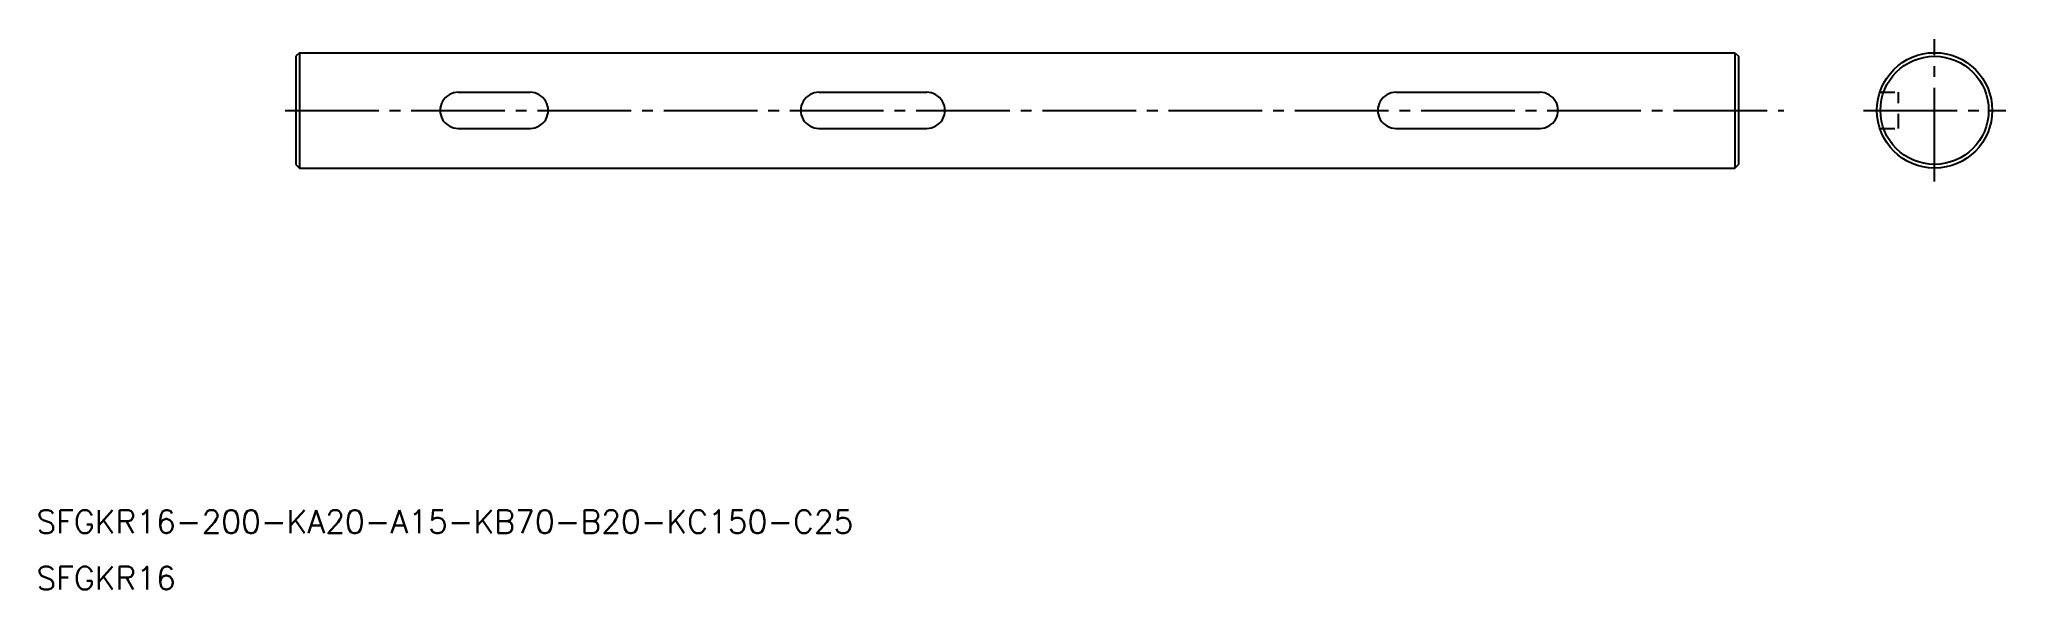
# Model space of a CAD drawing. Extents: x 45 to 318, y -64 to 12.
import ezdxf

# ---------------------------------------------------------------- set-up
doc = ezdxf.new("R2010")
doc.units = 0
doc.linetypes.add('CENTER', pattern=[17.5, 13, -1.5, 1.5, -1.5])
doc.linetypes.add('DASHED', pattern=[3.5, 2, -1.5])
doc.layers.get('0').update_dxf_attribs({"linetype": 'CONTINUOUS'})
doc.layers.add('CENTER', color=1, linetype='CENTER')
doc.styles.get("Standard").update_dxf_attribs({"font": 'txt.shx', "bigfont": '@extfont2.shx'})

msp = doc.modelspace()

# ---------------------------------------------------------------- linework, layer by layer
at = {"color": 7, "linetype": 'CONTINUOUS'}
for p, q in [((81.44, 10.17), (80.94, 9.67)), ((80.94, 9.67), (80.94, -5.33)), ((81.44, 10.17), (81.44, -5.83)), ((81.44, 10.17), (280.44, 10.17)), ((280.44, 10.17), (280.94, 9.67)), ((280.44, 10.17), (280.44, -5.83)), ((280.94, 9.67), (280.94, -5.33)), ((103.44, 4.67), (113.44, 4.67)), ((153.44, 4.67), (168.44, 4.67)), ((233.44, 4.67), (253.44, 4.67)), ((103.44, -0.33), (113.44, -0.33)), ((153.44, -0.33), (168.44, -0.33)), ((233.44, -0.33), (253.44, -0.33)), ((80.94, -5.33), (81.44, -5.83)), ((280.44, -5.83), (280.94, -5.33)), ((81.44, -5.83), (280.44, -5.83))]:
    msp.add_line(p, q, dxfattribs=at)
at = {"color": 3, "linetype": 'DASHED'}
for p, q in [((300.64, 4.67), (303.14, 4.67)), ((303.14, -0.33), (303.14, 4.67)), ((300.64, -0.33), (303.14, -0.33))]:
    msp.add_line(p, q, dxfattribs=at)
at = {"color": 7, "linetype": 'CONTINUOUS'}
for radius in [8, 7.5]:
    msp.add_circle((308.14, 2.17), radius, dxfattribs=at)
for centre, start, end in [((103.44, 2.17), 89.9874, 270), ((113.44, 2.17), 270, 90.0126), ((153.44, 2.17), 89.9874, 270), ((168.44, 2.17), 270, 90.0126), ((233.44, 2.17), 89.9874, 270), ((253.44, 2.17), 270, 90.0126)]:
    msp.add_arc(centre, 2.5, start, end, dxfattribs=at)
at = {"layer": 'CENTER', "color": 1, "linetype": 'CENTER'}
for p, q in [((308.14, -7.69), (308.14, 12.03)), ((79.44, 2.17), (287.25, 2.17)), ((298.29, 2.17), (318, 2.17))]:
    msp.add_line(p, q, dxfattribs=at)

# ---------------------------------------------------------------- texts
for s, p in [('SFGKR16-200-KA20-A15-KB70-B20-KC150-C25', (44.97, -56.49)), ('SFGKR16', (44.97, -64.32))]:
    msp.add_text(s, height=3.2).set_placement(p)

doc.saveas('drawing.dxf')
